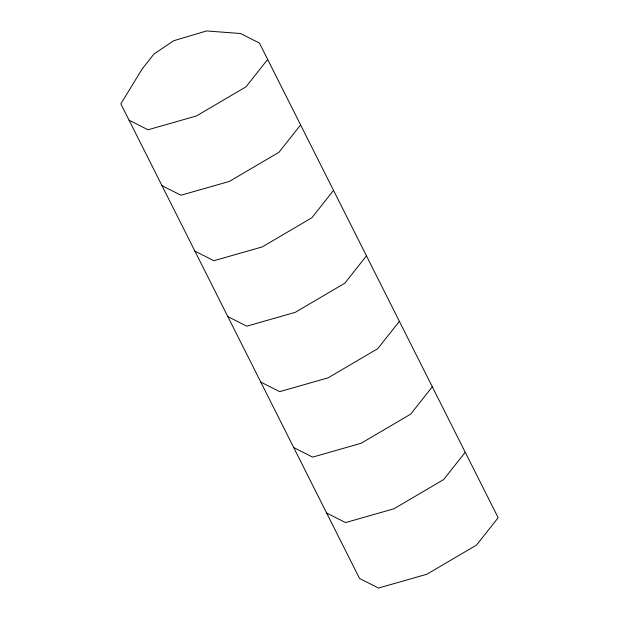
<?xml version="1.0" encoding="UTF-8"?>
<svg xmlns="http://www.w3.org/2000/svg" width="619" height="619" viewBox="0 0 619 619"><rect width="100%" height="100%" fill="white"/><g stroke="black" fill="none" stroke-linecap="round" stroke-linejoin="round"><path stroke-width="0.93" d="M267.679 59.455L246.014 86.822L196.447 115.954L148.003 129.781L129.069 120.202M300.602 124.922L278.945 152.289L229.37 181.421L180.926 195.248L161.992 185.669M333.533 190.389L311.868 217.756L262.301 246.888L213.857 260.715L194.923 251.136M366.456 255.856L344.798 283.223L295.224 312.355L246.78 326.182L227.846 316.603M399.387 321.323L377.722 348.69L328.147 377.822L279.711 391.649L260.777 382.078M432.31 386.79L410.645 414.157L361.078 443.289L312.634 457.116L293.7 447.545M465.24 452.257L443.575 479.624L394.001 508.756L345.564 522.583L326.631 513.012M142.378 68.655L120.837 103.837L359.554 578.479L378.488 588.05L426.932 574.223L476.498 545.091L498.163 517.724L259.446 43.082L240.512 33.511L206.537 30.95L173.676 40.73L153.992 53.977L142.378 68.655"/></g></svg>
